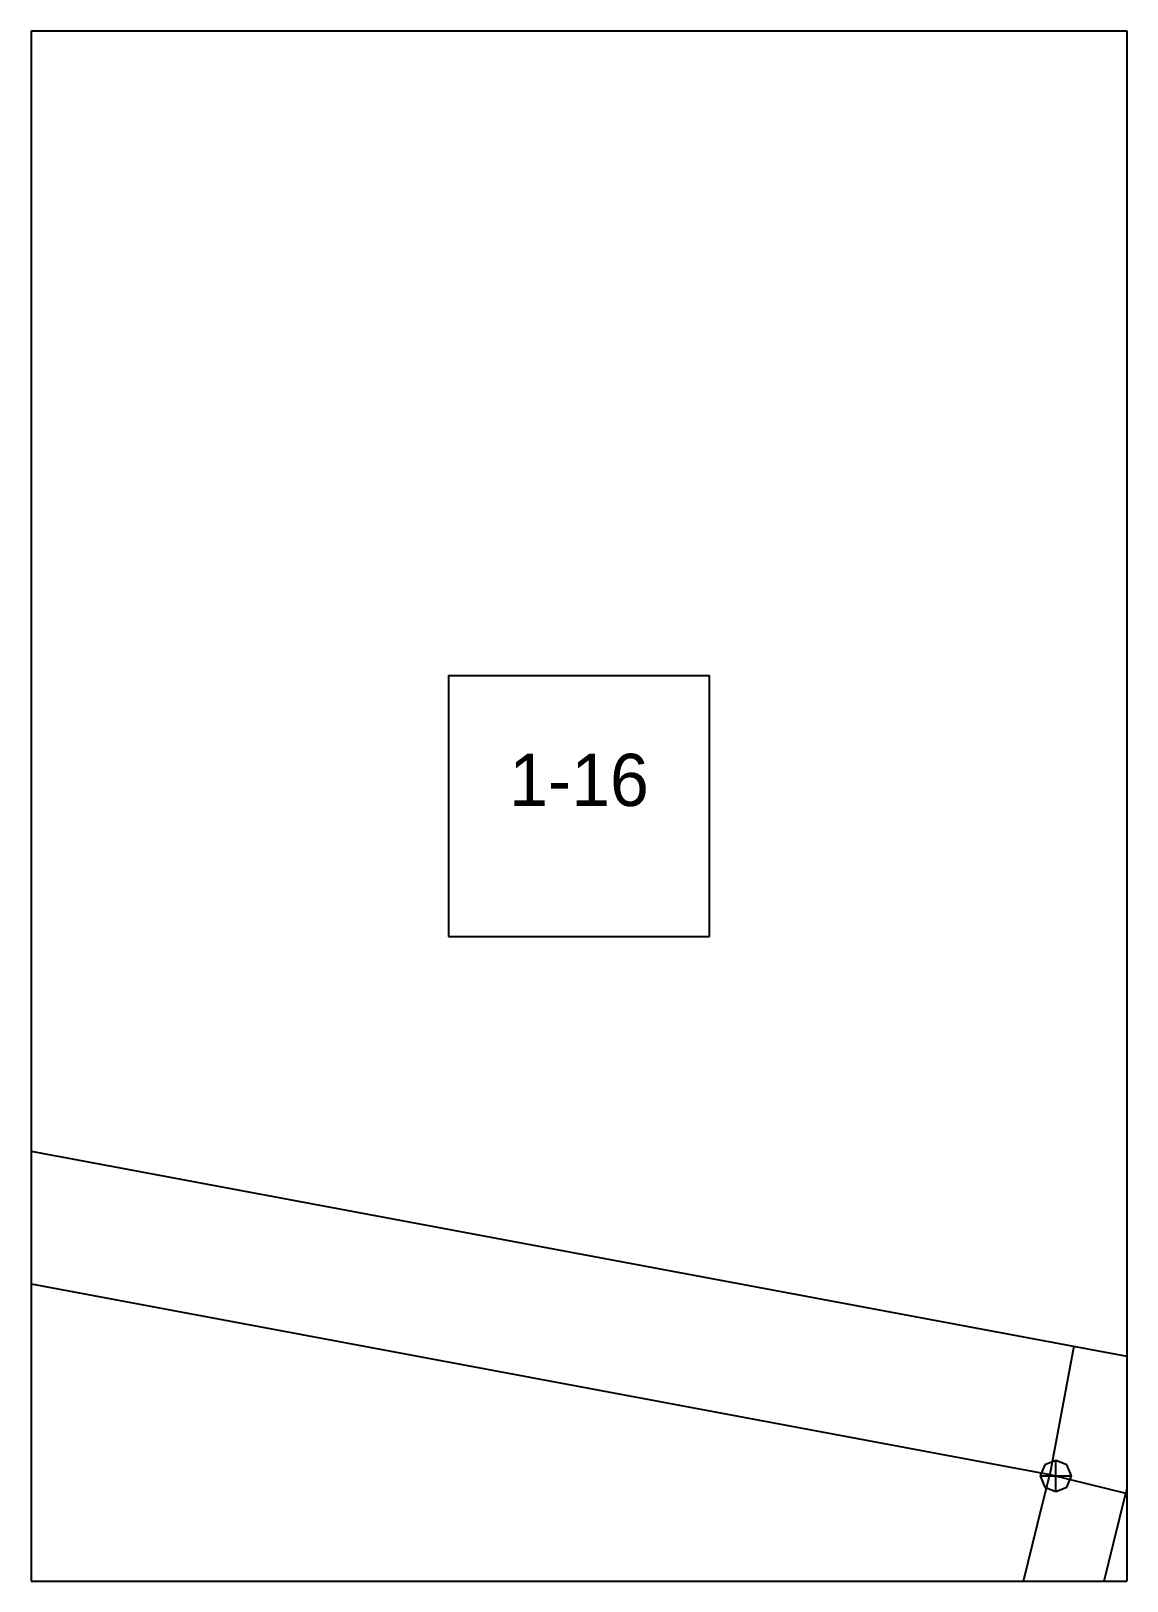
# Paper-space layout 'Plan 1-16' of a CAD drawing. Header units: metres, sheet in millimetres. Extents: x 0 to 210, y 0 to 297.
# The model-space entities are those that its viewports show. They can reach past a viewport. Long polylines and large blocks are cut down to what shows.
import ezdxf
from ezdxf.enums import TextEntityAlignment as Align

# ---------------------------------------------------------------- set-up
doc = ezdxf.new("R2010")
doc.units = ezdxf.units.M
for name, color, linetype in [('default', 7, 'Continuous'), ('TEXTLAYER', 7, 'Continuous'), ('VIEWPORTS', 7, 'Continuous')]:
    doc.layers.add(name, color=color, linetype=linetype)

msp = doc.modelspace()

# ---------------------------------------------------------------- linework, layer by layer
at = {"color": 9}
for p, q in [((2940, 0), (3150, 0)), ((3150, 0), (3150, -297)), ((3150, 0), (3360, 0)), ((3150, 0), (3150, -297)), ((3360, 0), (3360, -297)), ((3360, 0), (3570, 0)), ((3360, 0), (3360, -297)), ((3230, -123.5), (3280, -123.5)), ((3230, -123.5), (3230, -173.5)), ((3280, -173.5), (3280, -123.5)), ((3230, -173.5), (3280, -173.5)), ((2940, -297), (3150, -297)), ((2940, -297), (3150, -297)), ((3150, -297), (3360, -297)), ((3150, -297), (3150, -594)), ((3150, -297), (3360, -297)), ((3150, -297), (3150, -594)), ((3360, -297), (3570, -297)), ((3360, -297), (3360, -594)), ((3360, -297), (3570, -297)), ((3360, -297), (3360, -594))]:
    msp.add_line(p, q, dxfattribs=at)
at = {"layer": 'default', "color": 7, "linetype": 'Continuous'}
for p, q in [((2986.75, -184.07), (3365.98, -255.04)), ((2995.93, -211.22), (3345.21, -276.59)), ((3349.81, -252.02), (3345.21, -276.59)), ((3365.98, -255.04), (3359.77, -280.19)), ((3344.25, -274.76), (3343.37, -276.88)), ((3346.37, -273.88), (3344.25, -274.76)), ((3348.49, -274.76), (3346.37, -273.88)), ((3346.37, -279.88), (3346.37, -273.88)), ((3349.37, -276.88), (3348.49, -274.76)), ((3342.85, -286.14), (3345.21, -276.59)), ((3343.37, -276.88), (3344.25, -279)), ((3343.37, -276.88), (3349.37, -276.88)), ((3344.25, -279), (3346.37, -279.88)), ((3345.21, -276.59), (3359.77, -280.19)), ((3346.37, -279.88), (3348.49, -279)), ((3348.49, -279), (3349.37, -276.88)), ((3357.42, -289.72), (3359.77, -280.19)), ((3339.65, -299.17), (3342.85, -286.14)), ((3354.22, -302.73), (3357.42, -289.72))]:
    msp.add_line(p, q, dxfattribs=at)

# ---------------------------------------------------------------- texts
at = {"layer": 'TEXTLAYER', "color": 1}
msp.add_text('1-16', height=10, dxfattribs=at).set_placement((3255, -148.5), align=Align.CENTER)

psp = doc.layouts.new('Plan 1-16')

# ---------------------------------------------------------------- viewports
at = {"layer": 'VIEWPORTS'}
psp.add_viewport(center=(105, 148.5), size=(210, 297), view_center_point=(3255, -148.5), view_height=297, dxfattribs=at)

doc.saveas('drawing.dxf')
